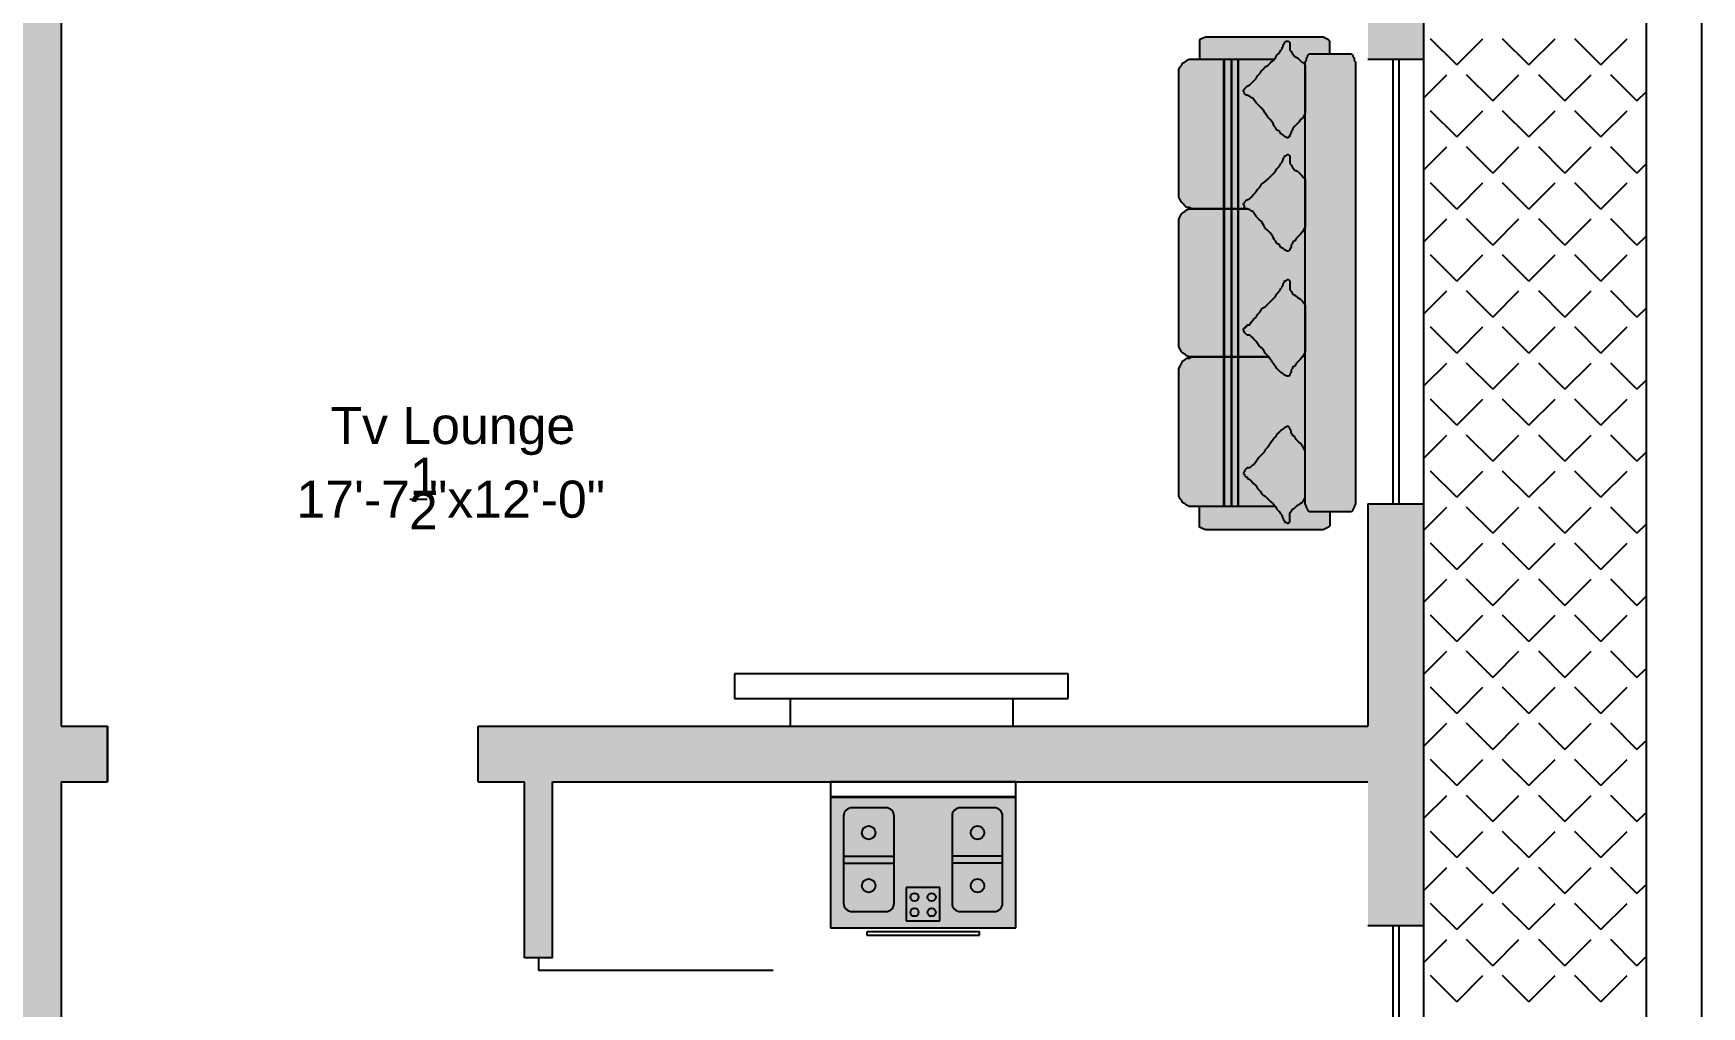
# Model space of a CAD drawing. Extents: x 22 to 562, y 18 to 1223.
# Drawn here: x 291.8 to 561.8, y 496.4 to 654 of the extents above; entities that cross this region are included whole.
import ezdxf

# ---------------------------------------------------------------- set-up
doc = ezdxf.new("R2010")
doc.units = 0
doc.header["$MEASUREMENT"] = 0
for name, color, linetype in [('DOORS', 42, 'CONTINUOUS'), ('FURN', 144, 'CONTINUOUS'), ('FURNITURE', 44, 'CONTINUOUS'), ('LABELS', 61, 'CONTINUOUS'), ('LINE', 7, 'CONTINUOUS'), ('WALLS', 7, 'CONTINUOUS'), ('WINDOWS', 140, 'CONTINUOUS')]:
    doc.layers.add(name, color=color, linetype=linetype)
doc.styles.get("Standard").update_dxf_attribs({"font": 'arial.ttf'})

# ---------------------------------------------------------------- blocks, each defined once
blk = doc.blocks.new('FURN-G127')
at = {"layer": 'FURNITURE', "color": 7, "linetype": 'CONTINUOUS'}
for p, q in [((994.907543, 653.856459), (973.7169, 653.856459)), ((973.7169, 653.856459), (973.7169, 623.862227)), ((997.339962, 653.879409), (994.875942, 653.879409)), ((994.875942, 653.879409), (994.875942, 623.876387)), ((994.907543, 623.862227), (994.907543, 653.856459)), ((997.339962, 623.876387), (997.339962, 653.879409)), ((991.772442, 651.745925), (977.693813, 651.745925)), ((984.183865, 651.745925), (984.183865, 643.576735)), ((985.29002, 651.673445), (985.29002, 643.500228)), ((973.06216, 648.009261), (972.482387, 648.009261)), ((972.482387, 648.009261), (972.482387, 629.746535)), ((973.06216, 629.746535), (973.06216, 648.009261)), ((976.321636, 650.373732), (976.321636, 644.936324)), ((993.144619, 644.936324), (993.144619, 650.373732)), ((977.693813, 643.564131), (991.772442, 643.564131)), ((980.211483, 641.612044), (974.82513, 641.612044)), ((974.82513, 641.612044), (974.82513, 636.153182)), ((980.211483, 636.153182), (980.211483, 641.612044)), ((974.82513, 636.153182), (980.211483, 636.153182)), ((976.321636, 632.828932), (976.321636, 627.391524)), ((991.772442, 634.201094), (977.693813, 634.201094)), ((984.183865, 626.019332), (984.183865, 634.188521)), ((985.29002, 626.091811), (985.29002, 634.265029)), ((993.144619, 627.391524), (993.144619, 632.828932)), ((972.482387, 629.746535), (973.06216, 629.746535)), ((973.7169, 623.862227), (994.907543, 623.862227)), ((977.693813, 626.019332), (991.772442, 626.019332)), ((994.875942, 623.876387), (997.339962, 623.876387))]:
    blk.add_line(p, q, dxfattribs=at)
for centre, radius in [((980.511013, 647.687789), 1.101392), ((989.100185, 647.687789), 1.101392), ((976.216274, 640.26921), 0.658514), ((978.669186, 640.26921), 0.658514), ((976.216274, 637.496016), 0.658514), ((978.669186, 637.496016), 0.658514), ((980.511013, 630.077468), 1.101392), ((989.100185, 630.077468), 1.101392)]:
    blk.add_circle(centre, radius, dxfattribs=at)
for centre, start, end in [((977.693813, 650.373732), 90.000003, 180.000005), ((991.772442, 650.373732), 0, 90.000003), ((977.693813, 644.936324), 180.000005, 270.000001), ((991.772442, 644.936324), 270.000001, 0), ((977.693813, 632.828932), 90.000003, 180.000005), ((991.772442, 632.828932), 0, 90.000003), ((977.693813, 627.391524), 180.000005, 270.000001), ((991.772442, 627.391524), 270.000001, 0)]:
    blk.add_arc(centre, 1.372175, start, end, dxfattribs=at)

msp = doc.modelspace()

# ---------------------------------------------------------------- hatches: boundary and pattern name
at = {"layer": 'FURNITURE'}
h = msp.add_hatch(color=251, dxfattribs=at)
h.dxf.hatch_style = 1
h.paths.add_polyline_path([(497.68, 648.32), (497.68, 648.74), (497.68, 648.95), (497.68, 649.37), (497.89, 649.58), (497.89, 649.99), (498.1, 650.2), (498.1, 650.41), (498.31, 650.62), (498.51, 650.62), (504.99, 650.62), (505.19, 650.62), (505.4, 650.41), (505.4, 650.2), (505.61, 649.99), (505.61, 649.58), (505.82, 649.37), (505.82, 648.95), (505.82, 648.32), (505.82, 578.6), (505.82, 578.18), (505.82, 577.76), (505.61, 577.35), (505.61, 577.14), (505.4, 576.93), (505.4, 576.72), (505.19, 576.51), (504.99, 576.51), (498.51, 576.51), (498.31, 576.51), (498.1, 576.72), (498.1, 576.93), (497.89, 577.14), (497.89, 577.35), (497.68, 577.76), (497.68, 578.18), (497.68, 578.6)])
h.paths.add_polyline_path([(499.77, 653.32), (500.6, 653.32), (501.02, 653.11), (501.44, 652.9), (501.65, 652.69), (501.65, 650.62), (498.51, 650.62), (498.31, 650.62), (498.1, 650.41), (498.1, 650.2), (497.89, 649.99), (497.89, 649.58), (497.68, 649.37), (497.68, 648.95), (497.68, 648.74), (497.47, 649.16), (497.05, 649.37), (496.84, 649.58), (496.43, 649.99), (496.01, 650.2), (495.59, 650.62), (495.38, 651.04), (495.17, 651.25), (495.17, 651.46), (495.17, 651.66), (495.17, 652.08), (495.17, 652.29), (495.17, 652.5), (494.97, 652.71), (494.76, 652.71), (494.55, 652.71), (494.34, 652.5), (494.34, 652.29), (494.13, 652.08), (494.13, 651.87), (493.92, 651.66), (493.92, 651.46), (493.71, 651.25), (493.5, 650.83), (493.09, 650.41), (492.88, 649.99), (492.67, 649.79), (480.56, 649.79), (480.56, 652.69), (480.56, 652.9), (480.98, 653.11), (481.6, 653.32), (482.44, 653.32)])
h.paths.add_polyline_path([(492.88, 577.35), (493.09, 576.93), (493.5, 576.51), (493.71, 576.09), (493.92, 575.89), (493.92, 575.68), (494.13, 575.47), (494.13, 575.26), (494.34, 575.05), (494.34, 574.84), (494.55, 574.84), (494.76, 574.63), (494.97, 574.63), (495.17, 574.84), (495.17, 575.05), (495.17, 575.26), (495.17, 575.68), (495.17, 575.89), (495.17, 576.3), (495.38, 576.51), (495.59, 576.93), (496.01, 577.14), (496.43, 577.56), (496.84, 577.76), (497.05, 577.97), (497.47, 578.39), (497.68, 578.81), (497.68, 578.6), (497.68, 578.18), (497.68, 577.76), (497.89, 577.35), (497.89, 577.14), (498.1, 576.93), (498.1, 576.72), (498.31, 576.51), (498.51, 576.51), (501.65, 576.51), (501.65, 574.22), (501.44, 574.01), (501.02, 573.8), (500.6, 573.59), (499.77, 573.59), (482.44, 573.59), (481.6, 573.59), (480.98, 573.8), (480.56, 574.01), (480.56, 574.22), (480.56, 577.35)])
h = msp.add_hatch(color=52, dxfattribs=at)
h.dxf.hatch_style = 1
h.paths.add_polyline_path([(491, 586.11), (491.21, 586.53), (491.63, 586.95), (492.04, 587.58), (492.46, 588.2), (492.67, 588.41), (492.88, 588.62), (493.09, 589.04), (493.5, 589.45), (493.71, 589.66), (494.13, 589.87), (494.34, 590.08), (494.76, 590.29), (494.97, 590.29), (495.17, 590.08), (495.17, 589.87), (495.38, 589.66), (495.38, 589.25), (495.59, 589.04), (495.59, 588.83), (496.01, 588.62), (496.22, 588.2), (496.64, 587.78), (496.84, 587.58), (497.26, 587.16), (497.47, 586.74), (497.68, 586.32), (497.68, 585.91), (497.68, 579.23), (497.68, 578.81), (497.47, 578.39), (497.05, 577.97), (496.84, 577.76), (496.43, 577.56), (496.01, 577.14), (495.59, 576.93), (495.38, 576.51), (495.17, 576.3), (495.17, 575.89), (495.17, 575.68), (495.17, 575.26), (495.17, 575.05), (495.17, 574.84), (494.97, 574.63), (494.76, 574.63), (494.55, 574.84), (494.34, 574.84), (494.34, 575.05), (494.13, 575.26), (494.13, 575.47), (493.92, 575.68), (493.92, 575.89), (493.71, 576.09), (493.5, 576.51), (493.09, 576.93), (492.88, 577.35), (492.46, 577.76), (492.04, 578.18), (491.63, 578.6), (491.21, 579.02), (490.79, 579.23), (490.58, 579.43), (490.37, 579.85), (489.96, 580.27), (489.75, 580.69), (489.33, 581.1), (488.91, 581.52), (488.7, 581.73), (488.29, 581.94), (488.29, 582.15), (488.08, 582.15), (487.87, 582.36), (487.87, 582.57), (487.66, 582.57), (487.66, 582.77), (487.87, 582.98), (487.87, 583.19), (488.08, 583.4), (488.29, 583.61), (488.7, 583.61), (488.91, 583.82), (489.12, 584.03), (489.33, 584.03), (489.75, 584.65), (490.16, 585.28), (490.58, 585.7)])
h.paths.add_polyline_path([(491.21, 609.7), (491.63, 610.12), (492.04, 610.54), (492.46, 610.96), (492.88, 611.37), (493.09, 611.79), (493.5, 612.21), (493.71, 612.63), (493.92, 612.84), (493.92, 613.04), (494.13, 613.25), (494.13, 613.46), (494.34, 613.67), (494.34, 613.88), (494.55, 613.88), (494.76, 614.09), (494.97, 614.09), (495.17, 613.88), (495.17, 613.67), (495.17, 613.46), (495.17, 613.04), (495.17, 612.84), (495.17, 612.42), (495.38, 612.21), (495.59, 611.79), (496.01, 611.58), (496.43, 611.17), (496.84, 610.96), (497.05, 610.75), (497.47, 610.33), (497.68, 609.91), (497.68, 609.5), (497.68, 602.61), (497.68, 602.4), (497.47, 601.98), (497.26, 601.56), (496.84, 601.15), (496.64, 600.94), (496.22, 600.52), (496.01, 600.1), (495.59, 599.89), (495.59, 599.68), (495.38, 599.47), (495.38, 599.06), (495.17, 598.85), (495.17, 598.64), (494.97, 598.43), (494.76, 598.43), (494.34, 598.64), (494.13, 598.85), (493.71, 599.06), (493.5, 599.27), (493.09, 599.68), (492.88, 600.1), (492.67, 600.31), (492.46, 600.52), (492.04, 601.15), (491.63, 601.77), (491.21, 602.19), (491, 602.61), (490.58, 603.02), (490.16, 603.44), (489.75, 604.07), (489.33, 604.49), (489.12, 604.69), (488.91, 604.9), (488.7, 605.11), (488.29, 605.11), (488.08, 605.32), (487.87, 605.53), (487.66, 605.95), (487.66, 606.16), (487.87, 606.16), (487.87, 606.36), (488.08, 606.36), (488.08, 606.57), (488.29, 606.57), (488.29, 606.78), (488.7, 606.78), (488.91, 607.2), (489.33, 607.62), (489.75, 608.03), (489.96, 608.45), (490.37, 608.87), (490.58, 609.29), (490.79, 609.5)])
h.paths.add_polyline_path([(490.58, 623.48), (490.16, 623.9), (489.75, 624.32), (489.33, 624.94), (489.12, 625.15), (488.91, 625.15), (488.7, 625.36), (488.29, 625.57), (488.08, 625.57), (487.87, 625.78), (487.87, 625.99), (487.66, 626.2), (487.66, 626.4), (487.87, 626.4), (487.87, 626.61), (488.08, 626.82), (488.29, 627.03), (488.7, 627.24), (488.91, 627.45), (489.33, 627.87), (489.75, 628.28), (489.96, 628.7), (490.37, 629.12), (490.58, 629.54), (490.79, 629.74), (491.21, 629.95), (491.63, 630.37), (492.04, 630.79), (492.46, 631.21), (492.88, 631.62), (493.09, 632.04), (493.5, 632.46), (493.71, 632.88), (493.92, 633.09), (493.92, 633.29), (494.13, 633.5), (494.13, 633.71), (494.34, 633.92), (494.34, 634.13), (494.55, 634.13), (494.76, 634.34), (494.97, 634.34), (495.17, 634.13), (495.17, 633.92), (495.17, 633.71), (495.17, 633.29), (495.17, 633.09), (495.17, 632.88), (495.38, 632.67), (495.59, 632.25), (496.01, 631.83), (496.43, 631.62), (496.84, 631.21), (497.05, 631), (497.47, 630.58), (497.68, 630.37), (497.68, 629.74), (497.68, 623.06), (497.68, 622.65), (497.47, 622.23), (497.26, 621.81), (496.84, 621.39), (496.64, 621.19), (496.22, 620.77), (496.01, 620.35), (495.59, 620.14), (495.59, 619.93), (495.38, 619.72), (495.38, 619.31), (495.17, 619.1), (495.17, 618.89), (494.97, 618.68), (494.76, 618.68), (494.34, 618.89), (494.13, 619.1), (493.71, 619.31), (493.5, 619.72), (493.09, 619.93), (492.88, 620.35), (492.67, 620.56), (492.46, 620.98), (492.04, 621.6), (491.63, 622.02), (491.21, 622.44), (491, 622.86)])
h.paths.add_polyline_path([(490.58, 641.85), (490.16, 642.27), (489.75, 642.69), (489.33, 643.31), (489.12, 643.52), (488.91, 643.52), (488.7, 643.73), (488.29, 643.94), (488.08, 643.94), (487.87, 644.15), (487.87, 644.36), (487.66, 644.57), (487.66, 644.78), (487.87, 644.98), (488.08, 645.19), (488.29, 645.4), (488.7, 645.61), (488.91, 645.82), (489.33, 646.24), (489.75, 646.65), (489.96, 647.07), (490.37, 647.49), (490.58, 647.91), (490.79, 648.12), (491.21, 648.53), (491.63, 648.74), (492.04, 649.16), (492.46, 649.58), (492.88, 649.99), (493.09, 650.41), (493.5, 650.83), (493.71, 651.25), (493.92, 651.46), (493.92, 651.66), (494.13, 651.87), (494.13, 652.08), (494.34, 652.29), (494.34, 652.5), (494.55, 652.71), (494.76, 652.71), (494.97, 652.71), (495.17, 652.5), (495.17, 652.29), (495.17, 652.08), (495.17, 651.66), (495.17, 651.46), (495.17, 651.25), (495.38, 651.04), (495.59, 650.62), (496.01, 650.2), (496.43, 649.99), (496.84, 649.58), (497.05, 649.37), (497.47, 649.16), (497.68, 648.74), (497.68, 648.12), (497.68, 641.44), (497.68, 641.02), (497.47, 640.6), (497.26, 640.18), (496.84, 639.97), (496.64, 639.56), (496.22, 639.14), (496.01, 638.93), (495.59, 638.51), (495.59, 638.3), (495.38, 638.1), (495.38, 637.89), (495.17, 637.47), (495.17, 637.26), (494.97, 637.26), (494.97, 637.05), (494.76, 637.05), (494.34, 637.26), (494.13, 637.47), (493.71, 637.68), (493.5, 638.1), (493.09, 638.3), (492.88, 638.72), (492.67, 638.93), (492.46, 639.35), (492.04, 639.97), (491.63, 640.39), (491.21, 641.02), (491, 641.44)])
h = msp.add_hatch(color=251, dxfattribs=at)
h.dxf.hatch_style = 1
h.paths.add_polyline_path([(486.87, 601.56), (491.76, 601.56), (492.04, 601.15), (492.46, 600.52), (492.67, 600.31), (492.88, 600.1), (493.09, 599.68), (493.5, 599.27), (493.71, 599.06), (494.13, 598.85), (494.34, 598.64), (494.76, 598.43), (494.97, 598.43), (495.17, 598.64), (495.17, 598.85), (495.38, 599.06), (495.38, 599.47), (495.59, 599.68), (495.59, 599.89), (496.01, 600.1), (496.22, 600.52), (496.64, 600.94), (496.84, 601.15), (497.26, 601.56), (497.47, 601.98), (497.68, 602.4), (497.68, 586.32), (497.47, 586.74), (497.26, 587.16), (496.84, 587.58), (496.64, 587.78), (496.22, 588.2), (496.01, 588.62), (495.59, 588.83), (495.59, 589.04), (495.38, 589.25), (495.38, 589.66), (495.17, 589.87), (495.17, 590.08), (494.97, 590.29), (494.76, 590.29), (494.34, 590.08), (494.13, 589.87), (493.71, 589.66), (493.5, 589.45), (493.09, 589.04), (492.88, 588.62), (492.67, 588.41), (492.46, 588.2), (492.04, 587.58), (491.63, 586.95), (491.21, 586.53), (491, 586.11), (490.58, 585.7), (490.16, 585.28), (489.75, 584.65), (489.33, 584.03), (489.12, 584.03), (488.91, 583.82), (488.7, 583.61), (488.29, 583.61), (488.08, 583.4), (487.87, 583.19), (487.87, 582.98), (487.66, 582.77), (487.66, 582.57), (487.87, 582.57), (487.87, 582.36), (488.08, 582.15), (488.29, 582.15), (488.29, 581.94), (488.7, 581.73), (488.91, 581.52), (489.33, 581.1), (489.75, 580.69), (489.96, 580.27), (490.37, 579.85), (490.58, 579.43), (490.79, 579.23), (491.21, 579.02), (491.63, 578.6), (492.04, 578.18), (492.46, 577.76), (492.88, 577.35), (486.87, 577.35)])
h.paths.add_polyline_path([(486.87, 625.57), (488.29, 625.57), (488.7, 625.36), (488.91, 625.15), (489.12, 625.15), (489.33, 624.94), (489.75, 624.32), (490.16, 623.9), (490.58, 623.48), (491, 622.86), (491.21, 622.44), (491.63, 622.02), (492.04, 621.6), (492.46, 620.98), (492.67, 620.56), (492.88, 620.35), (493.09, 619.93), (493.5, 619.72), (493.71, 619.31), (494.13, 619.1), (494.34, 618.89), (494.76, 618.68), (494.97, 618.68), (495.17, 618.89), (495.17, 619.1), (495.38, 619.31), (495.38, 619.72), (495.59, 619.93), (495.59, 620.14), (496.01, 620.35), (496.22, 620.77), (496.64, 621.19), (496.84, 621.39), (497.26, 621.81), (497.47, 622.23), (497.68, 622.65), (497.68, 609.91), (497.47, 610.33), (497.05, 610.75), (496.84, 610.96), (496.43, 611.17), (496.01, 611.58), (495.59, 611.79), (495.38, 612.21), (495.17, 612.42), (495.17, 612.84), (495.17, 613.04), (495.17, 613.46), (495.17, 613.67), (495.17, 613.88), (494.97, 614.09), (494.76, 614.09), (494.55, 613.88), (494.34, 613.88), (494.34, 613.67), (494.13, 613.46), (494.13, 613.25), (493.92, 613.04), (493.92, 612.84), (493.71, 612.63), (493.5, 612.21), (493.09, 611.79), (492.88, 611.37), (492.46, 610.96), (492.04, 610.54), (491.63, 610.12), (491.21, 609.7), (490.79, 609.5), (490.58, 609.29), (490.37, 608.87), (489.96, 608.45), (489.75, 608.03), (489.33, 607.62), (488.91, 607.2), (488.7, 606.78), (488.29, 606.78), (488.29, 606.57), (488.08, 606.57), (488.08, 606.36), (487.87, 606.36), (487.87, 606.16), (487.66, 606.16), (487.66, 605.95), (487.87, 605.53), (488.08, 605.32), (488.29, 605.11), (488.7, 605.11), (488.91, 604.9), (489.12, 604.69), (489.33, 604.49), (489.75, 604.07), (490.16, 603.44), (490.58, 603.02), (491, 602.61), (491.21, 602.19), (491.63, 601.77), (491.76, 601.56), (486.87, 601.56)])
h.paths.add_polyline_path([(486.87, 649.79), (492.67, 649.79), (492.46, 649.58), (492.04, 649.16), (491.63, 648.74), (491.21, 648.53), (490.79, 648.12), (490.58, 647.91), (490.37, 647.49), (489.96, 647.07), (489.75, 646.65), (489.33, 646.24), (488.91, 645.82), (488.7, 645.61), (488.29, 645.4), (488.08, 645.19), (487.87, 644.98), (487.66, 644.78), (487.66, 644.57), (487.87, 644.36), (487.87, 644.15), (488.08, 643.94), (488.29, 643.94), (488.7, 643.73), (488.91, 643.52), (489.12, 643.52), (489.33, 643.31), (489.75, 642.69), (490.16, 642.27), (490.58, 641.85), (491, 641.44), (491.21, 641.02), (491.63, 640.39), (492.04, 639.97), (492.46, 639.35), (492.67, 638.93), (492.88, 638.72), (493.09, 638.3), (493.5, 638.1), (493.71, 637.68), (494.13, 637.47), (494.34, 637.26), (494.76, 637.05), (494.97, 637.05), (494.97, 637.26), (495.17, 637.26), (495.17, 637.47), (495.38, 637.89), (495.38, 638.1), (495.59, 638.3), (495.59, 638.51), (496.01, 638.93), (496.22, 639.14), (496.64, 639.56), (496.84, 639.97), (497.26, 640.18), (497.47, 640.6), (497.68, 641.02), (497.68, 630.37), (497.47, 630.58), (497.05, 631), (496.84, 631.21), (496.43, 631.62), (496.01, 631.83), (495.59, 632.25), (495.38, 632.67), (495.17, 632.88), (495.17, 633.09), (495.17, 633.29), (495.17, 633.71), (495.17, 633.92), (495.17, 634.13), (494.97, 634.34), (494.76, 634.34), (494.55, 634.13), (494.34, 634.13), (494.34, 633.92), (494.13, 633.71), (494.13, 633.5), (493.92, 633.29), (493.92, 633.09), (493.71, 632.88), (493.5, 632.46), (493.09, 632.04), (492.88, 631.62), (492.46, 631.21), (492.04, 630.79), (491.63, 630.37), (491.21, 629.95), (490.79, 629.74), (490.58, 629.54), (490.37, 629.12), (489.96, 628.7), (489.75, 628.28), (489.33, 627.87), (488.91, 627.45), (488.7, 627.24), (488.29, 627.03), (488.08, 626.82), (487.87, 626.61), (487.87, 626.4), (487.66, 626.4), (487.66, 626.2), (487.87, 625.99), (487.87, 625.78), (488.08, 625.57), (486.87, 625.57)])
h.paths.add_polyline_path([(484.52, 625.57), (479.31, 625.57), (478.89, 625.78), (478.47, 625.78), (478.26, 625.99), (477.85, 626.4), (477.64, 626.61), (477.43, 627.03), (477.22, 627.45), (477.22, 627.87), (477.22, 647.49), (477.22, 648.12), (477.43, 648.53), (477.64, 648.74), (477.85, 649.16), (478.26, 649.37), (478.47, 649.58), (478.89, 649.79), (479.31, 649.79), (484.52, 649.79)])
h.paths.add_polyline_path([(484.52, 625.57), (484.52, 601.56), (479.31, 601.56), (478.89, 601.56), (478.47, 601.77), (478.26, 601.98), (477.85, 602.19), (477.64, 602.4), (477.43, 602.82), (477.22, 603.23), (477.22, 603.65), (477.22, 623.48), (477.22, 623.9), (477.43, 624.32), (477.64, 624.73), (477.85, 624.94), (478.26, 625.15), (478.47, 625.36), (478.89, 625.57), (479.31, 625.57)])
h.paths.add_polyline_path([(477.22, 599.27), (477.22, 599.68), (477.43, 600.1), (477.64, 600.52), (477.85, 600.94), (478.26, 601.15), (478.47, 601.35), (478.89, 601.35), (479.31, 601.56), (484.52, 601.56), (484.52, 577.35), (479.31, 577.35), (478.89, 577.35), (478.47, 577.56), (478.26, 577.76), (477.85, 577.97), (477.64, 578.39), (477.43, 578.6), (477.22, 579.02), (477.22, 579.64)])
h.paths.add_polyline_path([(484.59, 601.56), (485.72, 601.56), (485.72, 577.35), (484.59, 577.35)])
h.paths.add_polyline_path([(485.79, 625.57), (486.8, 625.57), (486.8, 601.56), (485.79, 601.56)])
h.paths.add_polyline_path([(484.59, 625.57), (485.72, 625.57), (485.72, 601.56), (484.59, 601.56)])
h.paths.add_polyline_path([(484.59, 649.79), (485.72, 649.79), (485.72, 625.57), (484.59, 625.57)])
h.paths.add_polyline_path([(485.79, 649.79), (486.8, 649.79), (486.8, 625.57), (485.79, 625.57)])
h.paths.add_polyline_path([(485.79, 601.56), (486.8, 601.56), (486.8, 577.35), (485.79, 577.35)])
at = {"layer": 'LINE'}
h = msp.add_hatch(color=46, dxfattribs=at)
h.paths.add_polyline_path([(212.33, 391.78), (107.33, 391.78), (107.33, 382.78), (207.83, 382.78), (207.83, 378.28), (212.33, 378.28)])
h.paths.add_polyline_path([(516.83, 1129.78), (446.33, 1129.78), (446.33, 1120.78), (507.83, 1120.78), (507.83, 976.78), (419.33, 976.78), (419.33, 918.28), (423.83, 918.28), (423.83, 967.78), (507.83, 967.78), (507.83, 963.28), (516.83, 963.28)])
h.paths.add_polyline_path([(387.83, 1129.78), (383.33, 1129.78), (383.33, 1173.28), (374.33, 1173.28), (374.33, 1125.28), (330.83, 1125.28), (330.83, 1120.78), (387.83, 1120.78)])
h.paths.add_polyline_path([(137.33, 1129.78), (66.83, 1129.78), (66.83, 963.28), (75.83, 963.28), (75.83, 967.78), (159.83, 967.78), (159.83, 918.28), (164.33, 918.28), (164.33, 976.78), (75.83, 976.78), (75.83, 1120.78), (137.33, 1120.78)])
h.paths.add_polyline_path([(209.33, 1173.28), (200.33, 1173.28), (200.33, 1129.78), (195.83, 1129.78), (195.83, 1120.78), (252.83, 1120.78), (252.83, 1125.28), (209.33, 1125.28)])
h.paths.add_polyline_path([(516.83, 927.28), (507.83, 927.28), (507.83, 883.78), (423.83, 883.78), (423.83, 888.28), (419.33, 888.28), (419.33, 883.78), (414.83, 883.78), (414.83, 874.78), (507.83, 874.78), (507.83, 820.78), (516.83, 820.78)])
h.paths.add_polyline_path([(372.83, 883.78), (357.83, 883.78), (357.83, 976.78), (353.33, 976.78), (353.33, 883.78), (342.83, 883.78), (342.83, 874.78), (353.33, 874.78), (353.33, 741.28), (357.83, 741.28), (357.83, 874.78), (372.83, 874.78)], flags=16)
h.paths.add_polyline_path([(516.83, 748.78), (507.83, 748.78), (507.83, 694.78), (357.83, 694.78), (357.83, 699.28), (353.33, 699.28), (353.33, 685.78), (507.83, 685.78), (507.83, 649.78), (516.83, 649.78)])
h.paths.add_polyline_path([(516.83, 577.78), (507.83, 577.78), (507.83, 541.78), (363.83, 541.78), (363.83, 532.78), (371.33, 532.78), (371.33, 504.28), (375.83, 504.28), (375.83, 532.78), (507.83, 532.78), (507.83, 509.53), (516.83, 509.53)])
h.paths.add_polyline_path([(516.83, 461.53), (507.83, 461.53), (507.83, 438.28), (375.83, 438.28), (375.83, 462.28), (371.33, 462.28), (371.33, 433.78), (507.83, 433.78), (507.83, 424.78), (516.83, 424.78)])
h.paths.add_polyline_path([(516.83, 400.78), (507.83, 400.78), (507.83, 391.78), (503.33, 391.78), (503.33, 382.78), (507.83, 382.78), (507.83, 226.78), (477.83, 226.78), (477.83, 217.78), (516.83, 217.78)])
h.paths.add_polyline_path([(476.33, 391.78), (371.33, 391.78), (371.33, 378.28), (375.83, 378.28), (375.83, 382.78), (476.33, 382.78)])
h.paths.add_polyline_path([(405.83, 226.78), (375.83, 226.78), (375.83, 336.28), (371.33, 336.28), (371.33, 286.78), (363.83, 286.78), (363.83, 277.78), (371.33, 277.78), (371.33, 217.78), (405.83, 217.78)])
h.paths.add_polyline_path([(212.33, 277.78), (219.83, 277.78), (219.83, 286.78), (212.33, 286.78), (212.33, 336.28), (207.83, 336.28), (207.83, 226.78), (177.83, 226.78), (177.83, 217.78), (212.33, 217.78)])
h.paths.add_polyline_path([(206.33, 97.78, 1), (194.33, 97.78, 1)])
h.paths.add_polyline_path([(242.33, 169.78, 1), (230.33, 169.78, 1)])
h.paths.add_polyline_path([(341.33, 169.78, 1), (353.33, 169.78, 1)])
h.paths.add_polyline_path([(30.83, 226.78), (21.83, 226.78), (21.83, 85.78), (30.83, 85.78)])
h.paths.add_polyline_path([(80.33, 391.78), (75.83, 391.78), (75.83, 400.78), (66.83, 400.78), (66.83, 217.78), (105.83, 217.78), (105.83, 226.78), (75.83, 226.78), (75.83, 382.78), (80.33, 382.78)])
h.paths.add_polyline_path([(75.83, 461.53), (66.83, 461.53), (66.83, 424.78), (75.83, 424.78), (75.83, 433.78), (212.33, 433.78), (212.33, 462.28), (207.83, 462.28), (207.83, 438.28), (75.83, 438.28)])
h.paths.add_polyline_path([(219.83, 541.78), (75.83, 541.78), (75.83, 577.78), (66.83, 577.78), (66.83, 509.53), (75.83, 509.53), (75.83, 532.78), (207.83, 532.78), (207.83, 504.28), (212.33, 504.28), (212.33, 532.78), (219.83, 532.78)])
h.paths.add_polyline_path([(230.33, 699.28), (225.83, 699.28), (225.83, 694.78), (75.83, 694.78), (75.83, 748.78), (66.83, 748.78), (66.83, 649.78), (75.83, 649.78), (75.83, 685.78), (230.33, 685.78)])
h.paths.add_polyline_path([(240.83, 883.78), (230.33, 883.78), (230.33, 976.78), (225.83, 976.78), (225.83, 883.78), (210.83, 883.78), (210.83, 874.78), (225.83, 874.78), (225.83, 741.28), (230.33, 741.28), (230.33, 874.78), (240.83, 874.78)], flags=16)
h.paths.add_polyline_path([(168.83, 883.78), (164.33, 883.78), (164.33, 888.28), (159.83, 888.28), (159.83, 883.78), (75.83, 883.78), (75.83, 927.28), (66.83, 927.28), (66.83, 820.78), (75.83, 820.78), (75.83, 874.78), (168.83, 874.78)])
h.paths.add_polyline_path([(300.83, 883.78), (296.33, 883.78), (296.33, 1120.78), (300.83, 1120.78), (300.83, 1125.28), (296.33, 1125.28), (296.33, 1132.78), (296.33, 1213.78), (374.33, 1213.78), (374.33, 1209.28), (383.33, 1209.28), (383.33, 1222.78), (200.33, 1222.78), (200.33, 1213.78), (287.33, 1213.78), (287.33, 1125.28), (282.83, 1125.28), (282.83, 1120.78), (287.33, 1120.78), (287.33, 883.78), (282.83, 883.78), (282.83, 874.78), (287.33, 874.78), (287.33, 541.78), (279.83, 541.79), (279.83, 541.79), (279.83, 532.79), (287.33, 532.78), (287.33, 286.78), (279.83, 286.78), (279.83, 277.78), (287.33, 277.78), (287.33, 247.78), (296.33, 247.78), (296.33, 277.78), (303.83, 277.78), (303.83, 286.78), (296.33, 286.78), (296.33, 532.78), (303.83, 532.79), (303.83, 541.79), (296.33, 541.78), (296.33, 874.78), (300.83, 874.78)])

# ---------------------------------------------------------------- linework, layer by layer
at = {"layer": 'DOORS'}
msp.add_line((373.58, 502.28), (411.58, 502.28), dxfattribs=at)
at = {"layer": 'FURN'}
for p, q in [((459.33, 550.28), (405.33, 550.28)), ((405.33, 550.28), (405.33, 546.28)), ((459.33, 546.28), (459.33, 550.28)), ((405.33, 546.28), (459.33, 546.28)), ((414.33, 546.28), (414.33, 541.78)), ((450.33, 546.28), (450.33, 541.74))]:
    msp.add_line(p, q, dxfattribs=at)
at = {"layer": 'FURNITURE', "color": 7}
for p, q in [((480.98, 653.11), (480.56, 652.9)), ((480.56, 652.9), (480.56, 652.69)), ((480.56, 652.69), (480.56, 649.79)), ((481.6, 653.32), (480.98, 653.11)), ((482.44, 653.32), (481.6, 653.32)), ((499.77, 653.32), (482.44, 653.32)), ((493.09, 650.41), (493.5, 650.83)), ((493.5, 650.83), (493.71, 651.25)), ((493.71, 651.25), (493.92, 651.46)), ((493.92, 651.66), (494.13, 651.87)), ((493.92, 651.46), (493.92, 651.66)), ((494.13, 652.08), (494.34, 652.29)), ((494.13, 651.87), (494.13, 652.08)), ((494.34, 652.5), (494.55, 652.71)), ((494.34, 652.29), (494.34, 652.5)), ((494.55, 652.71), (494.76, 652.71)), ((494.76, 652.71), (494.97, 652.71)), ((494.97, 652.71), (495.17, 652.5)), ((495.17, 652.5), (495.17, 652.29)), ((495.17, 652.29), (495.17, 652.08)), ((495.17, 652.08), (495.17, 651.66)), ((495.17, 651.66), (495.17, 651.46)), ((495.17, 651.46), (495.17, 651.25)), ((495.17, 651.25), (495.38, 651.04)), ((495.38, 651.04), (495.59, 650.62)), ((500.6, 653.32), (499.77, 653.32)), ((501.02, 653.11), (500.6, 653.32)), ((501.44, 652.9), (501.02, 653.11)), ((501.65, 652.69), (501.44, 652.9)), ((501.65, 650.62), (501.65, 652.69)), ((477.22, 648.12), (477.43, 648.53)), ((477.22, 647.49), (477.22, 648.12)), ((477.43, 648.53), (477.64, 648.74)), ((477.64, 648.74), (477.85, 649.16)), ((477.85, 649.16), (478.26, 649.37)), ((478.26, 649.37), (478.47, 649.58)), ((478.47, 649.58), (478.89, 649.79)), ((478.89, 649.79), (479.31, 649.79)), ((479.31, 649.79), (492.67, 649.79)), ((484.52, 577.35), (484.52, 649.79)), ((484.59, 577.35), (484.59, 649.79)), ((485.72, 577.35), (485.72, 649.79)), ((485.79, 577.35), (485.79, 649.79)), ((486.8, 577.35), (486.8, 649.79)), ((486.87, 577.35), (486.87, 649.79)), ((490.58, 647.91), (490.79, 648.12)), ((490.79, 648.12), (491.21, 648.53)), ((491.21, 648.53), (491.63, 648.74)), ((491.63, 648.74), (492.04, 649.16)), ((492.04, 649.16), (492.46, 649.58)), ((492.46, 649.58), (492.88, 649.99)), ((492.88, 649.99), (493.09, 650.41)), ((495.59, 650.62), (496.01, 650.2)), ((496.01, 650.2), (496.43, 649.99)), ((496.43, 649.99), (496.84, 649.58)), ((496.84, 649.58), (497.05, 649.37)), ((497.05, 649.37), (497.47, 649.16)), ((497.47, 649.16), (497.68, 648.74)), ((497.68, 649.37), (497.89, 649.58)), ((497.68, 648.95), (497.68, 649.37)), ((497.68, 648.32), (497.68, 648.95)), ((497.68, 648.74), (497.68, 648.12)), ((497.68, 578.6), (497.68, 648.32)), ((497.68, 648.12), (497.68, 641.44)), ((497.89, 649.99), (498.1, 650.2)), ((497.89, 649.58), (497.89, 649.99)), ((498.1, 650.41), (498.31, 650.62)), ((498.1, 650.2), (498.1, 650.41)), ((498.31, 650.62), (498.51, 650.62)), ((498.51, 650.62), (504.99, 650.62)), ((504.99, 650.62), (505.19, 650.62)), ((505.19, 650.62), (505.4, 650.41)), ((505.4, 650.41), (505.4, 650.2)), ((505.4, 650.2), (505.61, 649.99)), ((505.61, 649.99), (505.61, 649.58)), ((505.61, 649.58), (505.82, 649.37)), ((505.82, 649.37), (505.82, 648.95)), ((505.82, 648.95), (505.82, 648.32)), ((505.82, 648.32), (505.82, 578.6)), ((477.22, 627.87), (477.22, 647.49)), ((488.08, 645.19), (488.29, 645.4)), ((488.29, 645.4), (488.7, 645.61)), ((488.29, 645.4), (488.29, 645.4)), ((488.7, 645.61), (488.91, 645.82)), ((488.91, 645.82), (489.33, 646.24)), ((489.33, 646.24), (489.75, 646.65)), ((489.75, 646.65), (489.96, 647.07)), ((489.96, 647.07), (490.37, 647.49)), ((490.37, 647.49), (490.58, 647.91)), ((487.66, 644.78), (487.87, 644.98)), ((487.66, 644.78), (487.66, 644.78)), ((487.66, 644.57), (487.66, 644.78)), ((487.87, 644.36), (487.66, 644.57)), ((487.87, 644.98), (488.08, 645.19)), ((487.87, 644.98), (487.87, 644.98)), ((487.87, 644.15), (487.87, 644.36)), ((488.08, 643.94), (487.87, 644.15)), ((488.08, 645.19), (488.08, 645.19)), ((488.29, 643.94), (488.08, 643.94)), ((488.7, 643.73), (488.29, 643.94)), ((488.91, 643.52), (488.7, 643.73)), ((489.12, 643.52), (488.91, 643.52)), ((489.33, 643.31), (489.12, 643.52)), ((489.75, 642.69), (489.33, 643.31)), ((490.16, 642.27), (489.75, 642.69)), ((490.58, 641.85), (490.16, 642.27)), ((491, 641.44), (490.58, 641.85)), ((491.21, 641.02), (491, 641.44)), ((491.63, 640.39), (491.21, 641.02)), ((492.04, 639.97), (491.63, 640.39)), ((492.46, 639.35), (492.04, 639.97)), ((496.84, 639.97), (496.64, 639.56)), ((497.26, 640.18), (496.84, 639.97)), ((497.47, 640.6), (497.26, 640.18)), ((497.68, 641.02), (497.47, 640.6)), ((497.68, 641.44), (497.68, 641.02)), ((492.67, 638.93), (492.46, 639.35)), ((492.88, 638.72), (492.67, 638.93)), ((493.09, 638.3), (492.88, 638.72)), ((493.5, 638.1), (493.09, 638.3)), ((493.71, 637.68), (493.5, 638.1)), ((494.13, 637.47), (493.71, 637.68)), ((494.34, 637.26), (494.13, 637.47)), ((494.76, 637.05), (494.34, 637.26)), ((494.97, 637.26), (494.97, 637.05)), ((495.17, 637.26), (494.97, 637.26)), ((495.38, 637.89), (495.17, 637.47)), ((495.17, 637.47), (495.17, 637.26)), ((495.59, 638.3), (495.38, 638.1)), ((495.38, 638.1), (495.38, 637.89)), ((496.01, 638.93), (495.59, 638.51)), ((495.59, 638.51), (495.59, 638.3)), ((496.22, 639.14), (496.01, 638.93)), ((496.64, 639.56), (496.22, 639.14)), ((494.97, 637.05), (494.76, 637.05)), ((492.88, 631.62), (493.09, 632.04)), ((493.09, 632.04), (493.5, 632.46)), ((493.5, 632.46), (493.71, 632.88)), ((493.71, 632.88), (493.92, 633.09)), ((493.92, 633.29), (494.13, 633.5)), ((493.92, 633.09), (493.92, 633.29)), ((494.13, 633.71), (494.34, 633.92)), ((494.13, 633.5), (494.13, 633.71)), ((494.34, 634.13), (494.55, 634.13)), ((494.34, 633.92), (494.34, 634.13)), ((494.55, 634.13), (494.76, 634.34)), ((494.76, 634.34), (494.97, 634.34)), ((494.97, 634.34), (495.17, 634.13)), ((495.17, 634.13), (495.17, 633.92)), ((495.17, 633.92), (495.17, 633.71)), ((495.17, 633.71), (495.17, 633.29)), ((495.17, 633.29), (495.17, 633.09)), ((495.17, 633.09), (495.17, 632.88)), ((495.17, 632.88), (495.38, 632.67)), ((495.38, 632.67), (495.59, 632.25)), ((495.59, 632.25), (496.01, 631.83)), ((496.01, 631.83), (496.43, 631.62)), ((489.96, 628.7), (490.37, 629.12)), ((490.37, 629.12), (490.58, 629.54)), ((490.58, 629.54), (490.79, 629.74)), ((490.79, 629.74), (491.21, 629.95)), ((491.21, 629.95), (491.63, 630.37)), ((491.63, 630.37), (492.04, 630.79)), ((492.04, 630.79), (492.46, 631.21)), ((492.46, 631.21), (492.88, 631.62)), ((496.43, 631.62), (496.84, 631.21)), ((496.84, 631.21), (497.05, 631)), ((497.05, 631), (497.47, 630.58)), ((497.47, 630.58), (497.68, 630.37)), ((497.68, 630.37), (497.68, 629.74)), ((497.68, 629.74), (497.68, 623.06)), ((477.22, 627.45), (477.22, 627.87)), ((477.43, 627.03), (477.22, 627.45)), ((477.64, 626.61), (477.43, 627.03)), ((477.85, 626.4), (477.64, 626.61)), ((478.26, 625.99), (477.85, 626.4)), ((487.66, 626.4), (487.87, 626.4)), ((487.66, 626.2), (487.66, 626.4)), ((487.87, 626.61), (488.08, 626.82)), ((487.87, 626.4), (487.87, 626.61)), ((488.08, 626.82), (488.29, 627.03)), ((488.08, 626.82), (488.08, 626.82)), ((488.29, 627.03), (488.7, 627.24)), ((488.29, 627.03), (488.29, 627.03)), ((488.7, 627.24), (488.91, 627.45)), ((488.91, 627.45), (489.33, 627.87)), ((489.33, 627.87), (489.75, 628.28)), ((489.75, 628.28), (489.96, 628.7)), ((477.22, 623.9), (477.43, 624.32)), ((477.22, 623.48), (477.22, 623.9)), ((477.43, 624.32), (477.64, 624.73)), ((477.64, 624.73), (477.85, 624.94)), ((477.85, 624.94), (478.26, 625.15)), ((478.47, 625.78), (478.26, 625.99)), ((478.26, 625.15), (478.47, 625.36)), ((478.89, 625.78), (478.47, 625.78)), ((478.47, 625.36), (478.89, 625.57)), ((479.31, 625.57), (478.89, 625.78)), ((478.89, 625.57), (479.31, 625.57)), ((488.29, 625.57), (479.31, 625.57)), ((479.31, 625.57), (488.29, 625.57)), ((487.66, 626.2), (487.66, 626.2)), ((487.87, 625.99), (487.66, 626.2)), ((487.87, 625.78), (487.87, 625.99)), ((488.08, 625.57), (487.87, 625.78)), ((488.29, 625.57), (488.08, 625.57)), ((488.7, 625.36), (488.29, 625.57)), ((488.91, 625.15), (488.7, 625.36)), ((489.12, 625.15), (488.91, 625.15)), ((489.33, 624.94), (489.12, 625.15)), ((489.75, 624.32), (489.33, 624.94)), ((490.16, 623.9), (489.75, 624.32)), ((490.58, 623.48), (490.16, 623.9)), ((477.22, 603.65), (477.22, 623.48)), ((491, 622.86), (490.58, 623.48)), ((491.21, 622.44), (491, 622.86)), ((491.63, 622.02), (491.21, 622.44)), ((492.04, 621.6), (491.63, 622.02)), ((492.46, 620.98), (492.04, 621.6)), ((496.64, 621.19), (496.22, 620.77)), ((496.84, 621.39), (496.64, 621.19)), ((497.26, 621.81), (496.84, 621.39)), ((497.47, 622.23), (497.26, 621.81)), ((497.68, 622.65), (497.47, 622.23)), ((497.68, 623.06), (497.68, 622.65)), ((492.67, 620.56), (492.46, 620.98)), ((492.88, 620.35), (492.67, 620.56)), ((493.09, 619.93), (492.88, 620.35)), ((493.5, 619.72), (493.09, 619.93)), ((493.71, 619.31), (493.5, 619.72)), ((494.13, 619.1), (493.71, 619.31)), ((494.34, 618.89), (494.13, 619.1)), ((494.76, 618.68), (494.34, 618.89)), ((494.97, 618.68), (494.76, 618.68)), ((495.17, 618.89), (494.97, 618.68)), ((494.97, 618.68), (494.97, 618.68)), ((495.38, 619.31), (495.17, 619.1)), ((495.17, 619.1), (495.17, 618.89)), ((495.59, 619.93), (495.38, 619.72)), ((495.38, 619.72), (495.38, 619.31)), ((496.01, 620.35), (495.59, 620.14)), ((495.59, 620.14), (495.59, 619.93)), ((496.22, 620.77), (496.01, 620.35)), ((493.92, 613.04), (494.13, 613.25)), ((493.92, 612.84), (493.92, 613.04)), ((494.13, 613.46), (494.34, 613.67)), ((494.13, 613.25), (494.13, 613.46)), ((494.34, 613.88), (494.55, 613.88)), ((494.34, 613.67), (494.34, 613.88)), ((494.55, 613.88), (494.76, 614.09)), ((494.76, 614.09), (494.97, 614.09)), ((494.97, 614.09), (495.17, 613.88)), ((495.17, 613.88), (495.17, 613.67)), ((495.17, 613.67), (495.17, 613.46)), ((495.17, 613.46), (495.17, 613.04)), ((495.17, 613.04), (495.17, 612.84)), ((491.63, 610.12), (492.04, 610.54)), ((492.04, 610.54), (492.46, 610.96)), ((492.46, 610.96), (492.88, 611.37)), ((492.88, 611.37), (493.09, 611.79)), ((493.09, 611.79), (493.5, 612.21)), ((493.5, 612.21), (493.71, 612.63)), ((493.71, 612.63), (493.92, 612.84)), ((495.17, 612.84), (495.17, 612.42)), ((495.17, 612.42), (495.38, 612.21)), ((495.38, 612.21), (495.59, 611.79)), ((495.59, 611.79), (496.01, 611.58)), ((496.01, 611.58), (496.43, 611.17)), ((496.43, 611.17), (496.84, 610.96)), ((496.84, 610.96), (497.05, 610.75)), ((497.05, 610.75), (497.47, 610.33)), ((497.47, 610.33), (497.68, 609.91)), ((488.91, 607.2), (489.33, 607.62)), ((489.33, 607.62), (489.75, 608.03)), ((489.75, 608.03), (489.96, 608.45)), ((489.96, 608.45), (490.37, 608.87)), ((490.37, 608.87), (490.58, 609.29)), ((490.58, 609.29), (490.79, 609.5)), ((490.79, 609.5), (491.21, 609.7)), ((491.21, 609.7), (491.63, 610.12)), ((497.68, 609.91), (497.68, 609.5)), ((497.68, 609.5), (497.68, 602.61)), ((487.66, 606.16), (487.87, 606.16)), ((487.66, 605.95), (487.66, 606.16)), ((487.66, 605.95), (487.66, 605.95)), ((487.87, 605.53), (487.66, 605.95)), ((487.87, 606.36), (488.08, 606.36)), ((487.87, 606.16), (487.87, 606.36)), ((487.87, 605.53), (487.87, 605.53)), ((488.08, 605.32), (487.87, 605.53)), ((488.08, 606.57), (488.29, 606.57)), ((488.08, 606.36), (488.08, 606.57)), ((488.29, 605.11), (488.08, 605.32)), ((488.29, 606.57), (488.29, 606.78)), ((488.29, 606.78), (488.7, 606.78)), ((488.7, 605.11), (488.29, 605.11)), ((488.7, 606.78), (488.91, 607.2)), ((488.91, 604.9), (488.7, 605.11)), ((489.12, 604.69), (488.91, 604.9)), ((477.22, 603.23), (477.22, 603.65)), ((477.43, 602.82), (477.22, 603.23)), ((477.64, 602.4), (477.43, 602.82)), ((477.85, 602.19), (477.64, 602.4)), ((478.26, 601.98), (477.85, 602.19)), ((489.33, 604.49), (489.12, 604.69)), ((489.75, 604.07), (489.33, 604.49)), ((490.16, 603.44), (489.75, 604.07)), ((490.58, 603.02), (490.16, 603.44)), ((491, 602.61), (490.58, 603.02)), ((491.21, 602.19), (491, 602.61)), ((491.63, 601.77), (491.21, 602.19)), ((497.68, 602.4), (497.47, 601.98)), ((497.68, 602.61), (497.68, 602.4)), ((477.22, 599.68), (477.43, 600.1)), ((477.22, 599.27), (477.22, 599.68)), ((477.43, 600.1), (477.64, 600.52)), ((477.64, 600.52), (477.85, 600.94)), ((477.85, 600.94), (478.26, 601.15)), ((478.47, 601.77), (478.26, 601.98)), ((478.26, 601.15), (478.47, 601.35)), ((478.89, 601.56), (478.47, 601.77)), ((478.47, 601.35), (478.89, 601.35)), ((478.89, 601.35), (479.31, 601.56)), ((479.31, 601.56), (478.89, 601.56)), ((479.31, 601.56), (491.76, 601.56)), ((491.76, 601.56), (479.31, 601.56)), ((492.04, 601.15), (491.63, 601.77)), ((492.46, 600.52), (492.04, 601.15)), ((492.67, 600.31), (492.46, 600.52)), ((492.88, 600.1), (492.67, 600.31)), ((493.09, 599.68), (492.88, 600.1)), ((493.5, 599.27), (493.09, 599.68)), ((495.59, 599.68), (495.38, 599.47)), ((495.38, 599.47), (495.38, 599.06)), ((496.01, 600.1), (495.59, 599.89)), ((495.59, 599.89), (495.59, 599.68)), ((496.22, 600.52), (496.01, 600.1)), ((496.64, 600.94), (496.22, 600.52)), ((496.84, 601.15), (496.64, 600.94)), ((497.26, 601.56), (496.84, 601.15)), ((497.47, 601.98), (497.26, 601.56)), ((477.22, 579.64), (477.22, 599.27)), ((493.71, 599.06), (493.5, 599.27)), ((494.13, 598.85), (493.71, 599.06)), ((494.34, 598.64), (494.13, 598.85)), ((494.76, 598.43), (494.34, 598.64)), ((494.97, 598.43), (494.76, 598.43)), ((495.17, 598.64), (494.97, 598.43)), ((494.97, 598.43), (494.97, 598.43)), ((495.38, 599.06), (495.17, 598.85)), ((495.17, 598.85), (495.17, 598.64)), ((492.88, 588.62), (492.67, 588.41)), ((493.09, 589.04), (492.88, 588.62)), ((493.5, 589.45), (493.09, 589.04)), ((493.71, 589.66), (493.5, 589.45)), ((494.13, 589.87), (493.71, 589.66)), ((494.34, 590.08), (494.13, 589.87)), ((494.76, 590.29), (494.34, 590.08)), ((494.97, 590.29), (494.76, 590.29)), ((494.97, 590.29), (494.97, 590.29)), ((495.17, 590.08), (494.97, 590.29)), ((495.17, 589.87), (495.17, 590.08)), ((495.38, 589.66), (495.17, 589.87)), ((495.38, 589.25), (495.38, 589.66)), ((495.59, 589.04), (495.38, 589.25)), ((495.59, 588.83), (495.59, 589.04)), ((496.01, 588.62), (495.59, 588.83)), ((496.22, 588.2), (496.01, 588.62)), ((491, 586.11), (490.58, 585.7)), ((491.21, 586.53), (491, 586.11)), ((491.63, 586.95), (491.21, 586.53)), ((492.04, 587.58), (491.63, 586.95)), ((492.46, 588.2), (492.04, 587.58)), ((492.67, 588.41), (492.46, 588.2)), ((496.64, 587.78), (496.22, 588.2)), ((496.84, 587.58), (496.64, 587.78)), ((497.26, 587.16), (496.84, 587.58)), ((497.47, 586.74), (497.26, 587.16)), ((497.68, 586.32), (497.47, 586.74)), ((497.68, 585.91), (497.68, 586.32)), ((497.68, 579.23), (497.68, 585.91)), ((488.08, 583.4), (487.87, 583.19)), ((488.29, 583.61), (488.08, 583.4)), ((488.7, 583.61), (488.29, 583.61)), ((488.91, 583.82), (488.7, 583.61)), ((489.12, 584.03), (488.91, 583.82)), ((489.33, 584.03), (489.12, 584.03)), ((489.75, 584.65), (489.33, 584.03)), ((490.16, 585.28), (489.75, 584.65)), ((490.58, 585.7), (490.16, 585.28)), ((487.87, 582.98), (487.66, 582.77)), ((487.66, 582.77), (487.66, 582.57)), ((487.66, 582.77), (487.66, 582.77)), ((487.66, 582.57), (487.87, 582.57)), ((487.87, 583.19), (487.87, 582.98)), ((487.87, 582.57), (487.87, 582.36)), ((487.87, 582.36), (488.08, 582.15)), ((488.08, 582.15), (488.29, 582.15)), ((488.08, 582.15), (488.08, 582.15)), ((488.29, 582.15), (488.29, 581.94)), ((488.29, 581.94), (488.7, 581.73)), ((488.7, 581.73), (488.91, 581.52)), ((488.91, 581.52), (489.33, 581.1)), ((489.33, 581.1), (489.75, 580.69)), ((489.75, 580.69), (489.96, 580.27)), ((477.22, 579.02), (477.22, 579.64)), ((477.43, 578.6), (477.22, 579.02)), ((477.64, 578.39), (477.43, 578.6)), ((477.85, 577.97), (477.64, 578.39)), ((478.26, 577.76), (477.85, 577.97)), ((489.96, 580.27), (490.37, 579.85)), ((490.37, 579.85), (490.58, 579.43)), ((490.58, 579.43), (490.79, 579.23)), ((490.79, 579.23), (491.21, 579.02)), ((491.21, 579.02), (491.63, 578.6)), ((491.63, 578.6), (492.04, 578.18)), ((492.04, 578.18), (492.46, 577.76)), ((496.84, 577.76), (497.05, 577.97)), ((497.05, 577.97), (497.47, 578.39)), ((497.47, 578.39), (497.68, 578.81)), ((497.68, 578.81), (497.68, 579.23)), ((497.68, 578.18), (497.68, 578.6)), ((497.68, 577.76), (497.68, 578.18)), ((505.82, 578.6), (505.82, 578.18)), ((505.82, 578.18), (505.82, 577.76)), ((478.47, 577.56), (478.26, 577.76)), ((478.89, 577.35), (478.47, 577.56)), ((479.31, 577.35), (478.89, 577.35)), ((492.88, 577.35), (479.31, 577.35)), ((480.56, 574.22), (480.56, 577.35)), ((492.46, 577.76), (492.88, 577.35)), ((492.88, 577.35), (493.09, 576.93)), ((493.09, 576.93), (493.5, 576.51)), ((493.5, 576.51), (493.71, 576.09)), ((493.71, 576.09), (493.92, 575.89)), ((493.92, 575.89), (493.92, 575.68)), ((493.92, 575.68), (494.13, 575.47)), ((494.13, 575.47), (494.13, 575.26)), ((494.13, 575.26), (494.34, 575.05)), ((495.17, 576.3), (495.38, 576.51)), ((495.17, 575.89), (495.17, 576.3)), ((495.17, 575.68), (495.17, 575.89)), ((495.17, 575.26), (495.17, 575.68)), ((495.17, 575.05), (495.17, 575.26)), ((495.38, 576.51), (495.59, 576.93)), ((495.59, 576.93), (496.01, 577.14)), ((496.01, 577.14), (496.43, 577.56)), ((496.43, 577.56), (496.84, 577.76)), ((497.89, 577.35), (497.68, 577.76)), ((497.89, 577.14), (497.89, 577.35)), ((498.1, 576.93), (497.89, 577.14)), ((498.1, 576.72), (498.1, 576.93)), ((498.31, 576.51), (498.1, 576.72)), ((498.51, 576.51), (498.31, 576.51)), ((504.99, 576.51), (498.51, 576.51)), ((501.65, 576.51), (501.65, 574.22)), ((505.19, 576.51), (504.99, 576.51)), ((505.4, 576.72), (505.19, 576.51)), ((505.61, 577.14), (505.4, 576.93)), ((505.4, 576.93), (505.4, 576.72)), ((505.82, 577.76), (505.61, 577.35)), ((505.61, 577.35), (505.61, 577.14)), ((480.56, 574.01), (480.56, 574.22)), ((480.98, 573.8), (480.56, 574.01)), ((481.6, 573.59), (480.98, 573.8)), ((482.44, 573.59), (481.6, 573.59)), ((499.77, 573.59), (482.44, 573.59)), ((494.34, 575.05), (494.34, 574.84)), ((494.34, 574.84), (494.55, 574.84)), ((494.55, 574.84), (494.76, 574.63)), ((494.76, 574.63), (494.97, 574.63)), ((494.97, 574.63), (495.17, 574.84)), ((495.17, 574.84), (495.17, 575.05)), ((500.6, 573.59), (499.77, 573.59)), ((501.02, 573.8), (500.6, 573.59)), ((501.44, 574.01), (501.02, 573.8)), ((501.65, 574.22), (501.44, 574.01))]:
    msp.add_line(p, q, dxfattribs=at)
at = {"layer": 'FURNITURE', "color": 63, "linetype": 'CONTINUOUS'}
for points in [[(450.83, 530.31), (420.85, 530.31), (420.85, 509.15)], [(420.85, 509.15), (450.85, 509.15), (450.83, 530.31)], [(450.85, 530.34), (450.83, 530.34), (450.83, 530.31)], [(450.85, 509.15), (450.85, 530.34), (450.83, 530.31)]]:
    msp.add_solid(points, dxfattribs=at)
at = {"layer": 'LABELS'}
msp.add_line((352.78, 578.54), (355.57, 578.54), dxfattribs=at)
at = {"layer": 'LINE'}
for p, q in [((507.83, 649.78), (516.83, 649.78)), ((507.83, 577.78), (516.83, 577.78)), ((303.83, 532.78), (303.83, 541.78)), ((363.83, 532.78), (363.83, 541.78)), ((371.33, 504.28), (371.33, 532.78)), ((375.83, 504.28), (375.83, 532.78)), ((373.58, 504.28), (373.58, 502.28))]:
    msp.add_line(p, q, dxfattribs=at)
at = {"layer": 'WALLS', "color": 8}
for p, q in [((561.83, 1222.78), (561.83, 22.78)), ((552.83, 1213.78), (552.83, 31.78))]:
    msp.add_line(p, q, dxfattribs=at)
at = {"layer": 'WALLS'}
for p, q in [((516.83, 1129.78), (516.83, 217.78)), ((296.33, 874.78), (296.33, 541.78)), ((507.83, 577.78), (507.83, 541.78)), ((296.33, 541.78), (303.83, 541.79)), ((303.83, 541.79), (303.83, 532.79)), ((363.83, 541.78), (507.83, 541.78)), ((363.83, 532.78), (363.83, 541.78)), ((296.33, 532.78), (303.83, 532.79)), ((296.33, 532.78), (296.33, 286.78)), ((363.83, 532.78), (371.33, 532.78)), ((375.83, 532.78), (507.83, 532.78)), ((375.83, 504.28), (371.33, 504.28))]:
    msp.add_line(p, q, dxfattribs=at)
at = {"layer": 'WALLS', "color": 8, "linetype": 'CONTINUOUS'}
for p, q in [((522.2, 648.84), (517.95, 653.09)), ((522.2, 648.84), (526.44, 653.09)), ((533.86, 648.84), (529.62, 653.09)), ((533.86, 648.84), (538.11, 653.09)), ((545.53, 648.84), (541.29, 653.09)), ((545.53, 648.84), (549.77, 653.09)), ((516.83, 643.48), (520.61, 647.25)), ((528.03, 643.01), (523.79, 647.25)), ((528.03, 643.01), (532.27, 647.25)), ((539.7, 643.01), (535.46, 647.25)), ((539.7, 643.01), (543.94, 647.25)), ((551.36, 643.01), (547.12, 647.25)), ((551.36, 643.01), (552.83, 644.48)), ((522.2, 637.18), (517.95, 641.42)), ((522.2, 637.18), (526.44, 641.42)), ((533.86, 637.18), (529.62, 641.42)), ((533.86, 637.18), (538.11, 641.42)), ((545.53, 637.18), (541.29, 641.42)), ((545.53, 637.18), (549.77, 641.42)), ((516.83, 631.81), (520.61, 635.58)), ((528.03, 631.34), (523.79, 635.58)), ((528.03, 631.34), (532.27, 635.58)), ((539.7, 631.34), (535.46, 635.58)), ((539.7, 631.34), (543.94, 635.58)), ((551.36, 631.34), (547.12, 635.58)), ((551.36, 631.34), (552.83, 632.81)), ((522.2, 625.51), (517.95, 629.75)), ((522.2, 625.51), (526.44, 629.75)), ((533.86, 625.51), (529.62, 629.75)), ((533.86, 625.51), (538.11, 629.75)), ((545.53, 625.51), (541.29, 629.75)), ((545.53, 625.51), (549.77, 629.75)), ((516.83, 620.14), (520.61, 623.92)), ((528.03, 619.68), (523.79, 623.92)), ((528.03, 619.68), (532.27, 623.92)), ((539.7, 619.68), (535.46, 623.92)), ((539.7, 619.68), (543.94, 623.92)), ((551.36, 619.68), (547.12, 623.92)), ((551.36, 619.68), (552.83, 621.14)), ((522.2, 613.84), (517.95, 618.08)), ((522.2, 613.84), (526.44, 618.08)), ((533.86, 613.84), (529.62, 618.08)), ((533.86, 613.84), (538.11, 618.08)), ((545.53, 613.84), (541.29, 618.08)), ((545.53, 613.84), (549.77, 618.08)), ((516.83, 608.48), (520.61, 612.25)), ((528.03, 608.01), (523.79, 612.25)), ((528.03, 608.01), (532.27, 612.25)), ((539.7, 608.01), (535.46, 612.25)), ((539.7, 608.01), (543.94, 612.25)), ((551.36, 608.01), (547.12, 612.25)), ((551.36, 608.01), (552.83, 609.47)), ((522.2, 602.17), (517.95, 606.42)), ((522.2, 602.17), (526.44, 606.42)), ((533.86, 602.17), (529.62, 606.42)), ((533.86, 602.17), (538.11, 606.42)), ((545.53, 602.17), (541.29, 606.42)), ((545.53, 602.17), (549.77, 606.42)), ((516.83, 596.81), (520.61, 600.58)), ((528.03, 596.34), (523.79, 600.58)), ((528.03, 596.34), (532.27, 600.58)), ((539.7, 596.34), (535.46, 600.58)), ((539.7, 596.34), (543.94, 600.58)), ((551.36, 596.34), (547.12, 600.58)), ((551.36, 596.34), (552.83, 597.81)), ((522.2, 590.51), (517.95, 594.75)), ((522.2, 590.51), (526.44, 594.75)), ((533.86, 590.51), (529.62, 594.75)), ((533.86, 590.51), (538.11, 594.75)), ((545.53, 590.51), (541.29, 594.75)), ((545.53, 590.51), (549.77, 594.75)), ((516.83, 585.14), (520.61, 588.92)), ((528.03, 584.67), (523.79, 588.92)), ((528.03, 584.67), (532.27, 588.92)), ((539.7, 584.67), (535.46, 588.92)), ((539.7, 584.67), (543.94, 588.92)), ((551.36, 584.67), (547.12, 588.92)), ((551.36, 584.67), (552.83, 586.14)), ((522.2, 578.84), (517.95, 583.08)), ((522.2, 578.84), (526.44, 583.08)), ((533.86, 578.84), (529.62, 583.08)), ((533.86, 578.84), (538.11, 583.08)), ((545.53, 578.84), (541.29, 583.08)), ((545.53, 578.84), (549.77, 583.08)), ((516.83, 573.47), (520.61, 577.25)), ((528.03, 573.01), (523.79, 577.25)), ((528.03, 573.01), (532.27, 577.25)), ((539.7, 573.01), (535.46, 577.25)), ((539.7, 573.01), (543.94, 577.25)), ((551.36, 573.01), (547.12, 577.25)), ((551.36, 573.01), (552.83, 574.47)), ((522.2, 567.17), (517.95, 571.42)), ((522.2, 567.17), (526.44, 571.42)), ((533.86, 567.17), (529.62, 571.42)), ((533.86, 567.17), (538.11, 571.42)), ((545.53, 567.17), (541.29, 571.42)), ((545.53, 567.17), (549.77, 571.42)), ((516.83, 561.81), (520.61, 565.58)), ((528.03, 561.34), (523.79, 565.58)), ((528.03, 561.34), (532.27, 565.58)), ((539.7, 561.34), (535.46, 565.58)), ((539.7, 561.34), (543.94, 565.58)), ((551.36, 561.34), (547.12, 565.58)), ((551.36, 561.34), (552.83, 562.81)), ((522.2, 555.51), (517.95, 559.75)), ((522.2, 555.51), (526.44, 559.75)), ((533.86, 555.51), (529.62, 559.75)), ((533.86, 555.51), (538.11, 559.75)), ((545.53, 555.51), (541.29, 559.75)), ((545.53, 555.51), (549.77, 559.75)), ((516.83, 550.14), (520.61, 553.91)), ((528.03, 549.67), (523.79, 553.91)), ((528.03, 549.67), (532.27, 553.91)), ((539.7, 549.67), (535.46, 553.91)), ((539.7, 549.67), (543.94, 553.91)), ((551.36, 549.67), (547.12, 553.91)), ((551.36, 549.67), (552.83, 551.14)), ((522.2, 543.84), (517.95, 548.08)), ((522.2, 543.84), (526.44, 548.08)), ((533.86, 543.84), (529.62, 548.08)), ((533.86, 543.84), (538.11, 548.08)), ((545.53, 543.84), (541.29, 548.08)), ((545.53, 543.84), (549.77, 548.08)), ((516.83, 538.47), (520.61, 542.25)), ((528.03, 538), (523.79, 542.25)), ((528.03, 538), (532.27, 542.25)), ((539.7, 538), (535.46, 542.25)), ((539.7, 538), (543.94, 542.25)), ((551.36, 538), (547.12, 542.25)), ((551.36, 538), (552.83, 539.47)), ((522.2, 532.17), (517.95, 536.41)), ((522.2, 532.17), (526.44, 536.41)), ((533.86, 532.17), (529.62, 536.41)), ((533.86, 532.17), (538.11, 536.41)), ((545.53, 532.17), (541.29, 536.41)), ((545.53, 532.17), (549.77, 536.41)), ((516.83, 526.81), (520.61, 530.58)), ((528.03, 526.34), (523.79, 530.58)), ((528.03, 526.34), (532.27, 530.58)), ((539.7, 526.34), (535.46, 530.58)), ((539.7, 526.34), (543.94, 530.58)), ((551.36, 526.34), (547.12, 530.58)), ((551.36, 526.34), (552.83, 527.8)), ((522.2, 520.5), (517.95, 524.75)), ((522.2, 520.5), (526.44, 524.75)), ((533.86, 520.5), (529.62, 524.75)), ((533.86, 520.5), (538.11, 524.75)), ((545.53, 520.5), (541.29, 524.75)), ((545.53, 520.5), (549.77, 524.75)), ((516.83, 515.14), (520.61, 518.91)), ((528.03, 514.67), (523.79, 518.91)), ((528.03, 514.67), (532.27, 518.91)), ((539.7, 514.67), (535.46, 518.91)), ((539.7, 514.67), (543.94, 518.91)), ((551.36, 514.67), (547.12, 518.91)), ((551.36, 514.67), (552.83, 516.14)), ((522.2, 508.84), (517.95, 513.08)), ((522.2, 508.84), (526.44, 513.08)), ((533.86, 508.84), (529.62, 513.08)), ((533.86, 508.84), (538.11, 513.08)), ((545.53, 508.84), (541.29, 513.08)), ((545.53, 508.84), (549.77, 513.08)), ((516.83, 503.47), (520.61, 507.25)), ((528.03, 503), (523.79, 507.25)), ((528.03, 503), (532.27, 507.25)), ((539.7, 503), (535.46, 507.25)), ((539.7, 503), (543.94, 507.25)), ((551.36, 503), (547.12, 507.25)), ((551.36, 503), (552.83, 504.47)), ((522.2, 497.17), (517.95, 501.41)), ((522.2, 497.17), (526.44, 501.41)), ((533.86, 497.17), (529.62, 501.41)), ((533.86, 497.17), (538.11, 501.41)), ((545.53, 497.17), (541.29, 501.41)), ((545.53, 497.17), (549.77, 501.41))]:
    msp.add_line(p, q, dxfattribs=at)
at = {"layer": 'WINDOWS'}
for p, q in [((511.83, 649.78), (511.83, 577.78)), ((512.83, 649.78), (512.83, 577.78)), ((507.83, 509.53), (516.83, 509.53)), ((511.83, 509.53), (511.83, 461.53)), ((512.83, 509.53), (512.83, 461.53))]:
    msp.add_line(p, q, dxfattribs=at)

# ---------------------------------------------------------------- block references
at = {"layer": 'FURNITURE', "rotation": 90.00000000000001}
msp.add_blockref('FURN-G127', (1074.71, -464.56), dxfattribs=at)

# ---------------------------------------------------------------- texts
at = {"layer": 'LABELS'}
for s, p in [('Tv Lounge', (339.92, 587.46)), ('1', (352.76, 579.24)), ("17'-7", (334.41, 575.54)), ('"x12\'-0"', (355.85, 575.54)), ('2', (352.61, 573.63))]:
    msp.add_text(s, height=6, dxfattribs=at).set_placement(p)

doc.saveas('drawing.dxf')
